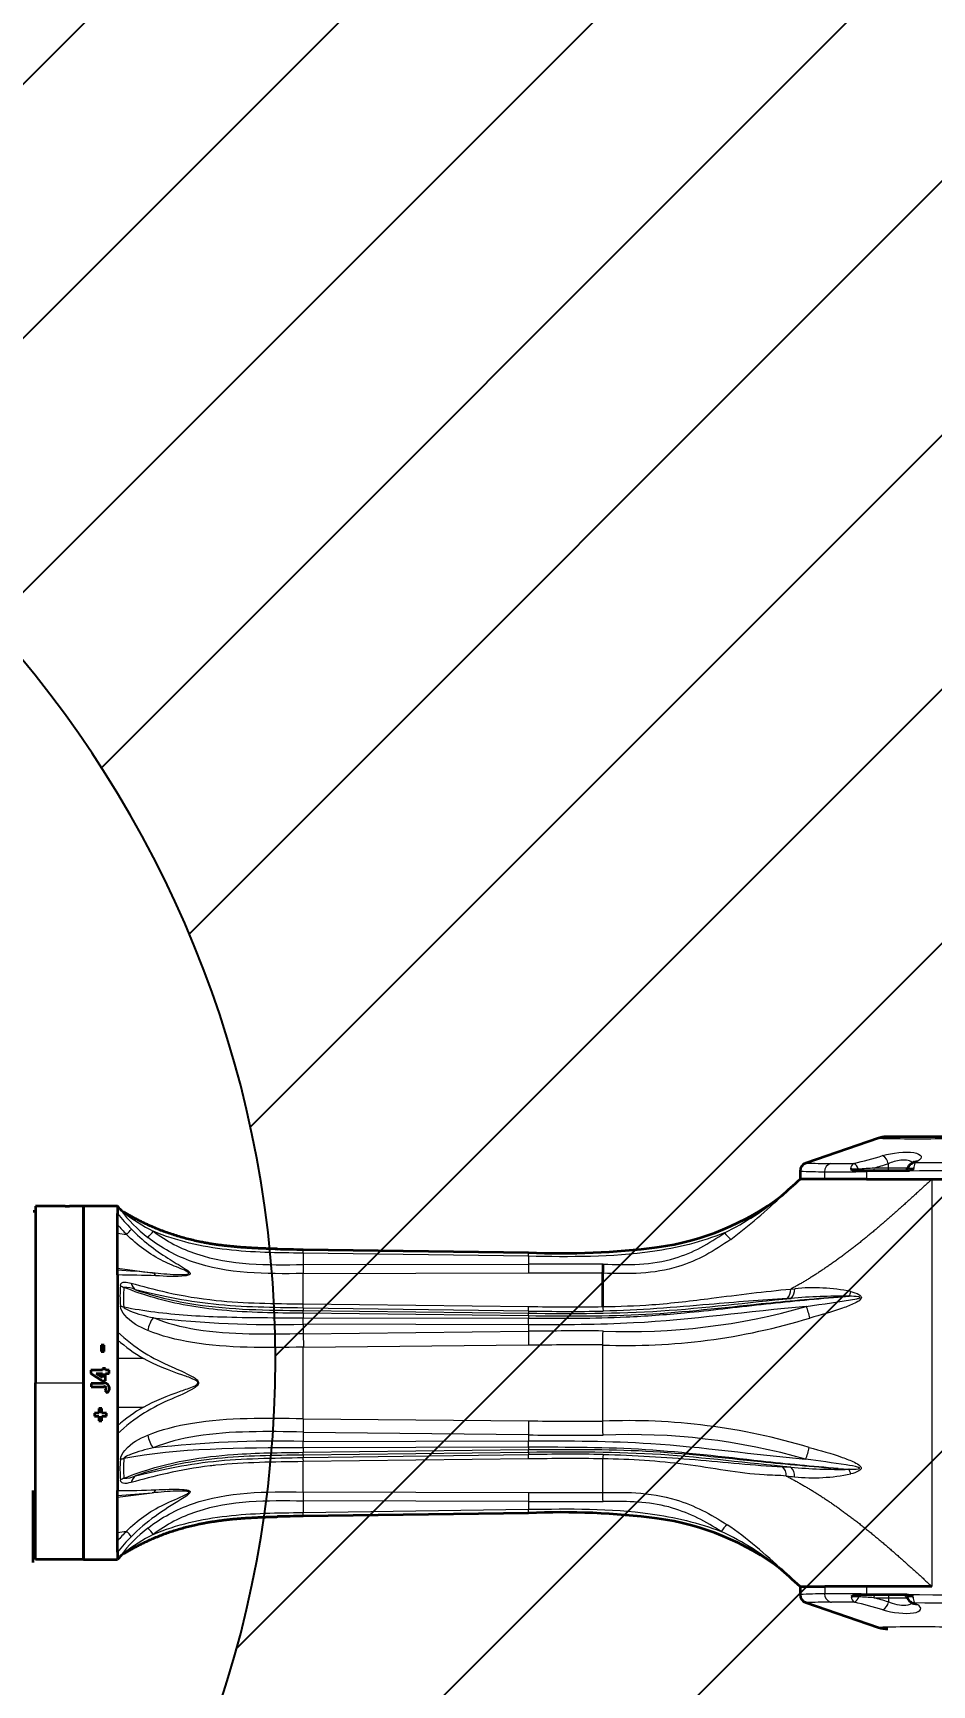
# Model space of a CAD drawing. Header units: millimetres. Extents: x 116 to 5831, y 100 to 4110.
# Drawn here: x 4571 to 4889, y 2655 to 3239 of the extents above; entities that cross this region are included whole.
import ezdxf

# ---------------------------------------------------------------- set-up
doc = ezdxf.new("R2010")
doc.units = ezdxf.units.MM
doc.header["$MEASUREMENT"] = 0
doc.layers.get('0').update_dxf_attribs({"lineweight": 18})
doc.layers.add('图层0000', color=7, linetype='Continuous', lineweight=25)
doc.layers.add('图层1', color=7, linetype='Continuous', lineweight=35)
doc.dimstyles.new('线性样式 (GB)', dxfattribs={"dimtxt": 2, "dimasz": 2, "dimexe": 1, "dimexo": 0.5, "dimgap": 0.5, "dimtad": 1, "dimdsep": 46, "dimcen": -2.127267, "dimclrd": 7, "dimclre": 7, "dimclrt": 7, "dimadec": 0, "dimazin": 0, "dimtfac": 0.7, "dimtmove": 0, "dimatfit": 1, "dimfxl": 1, "dimfrac": 2, "dimtolj": 1, "dimtzin": 0, "dimlwd": 18, "dimlwe": 18, "dimarcsym": 0})

# ---------------------------------------------------------------- blocks, each defined once
blk = doc.blocks.new('DimBlk384')
at = {"layer": '图层0000', "color": 7, "linetype": 'Continuous', "lineweight": 18}
blk.add_line((5632, 3205.78), (5262.48, 3087.46), dxfattribs=at)
at = {"layer": '图层0000', "color": 7, "linetype": 'Continuous', "lineweight": -3}
blk.add_solid([(5635.27, 3195.57), (5670.09, 3217.98), (5628.73, 3215.99)], dxfattribs=at)
at = {"layer": '图层0000', "color": 7, "linetype": 'Continuous', "lineweight": 18, "char_height": 40, "attachment_point": 8, "line_spacing_factor": 1.2}
for s, insert in [('\\T1.375000;\\W1;\\FSimSun|b0|i0;R', (5060.25, 3029.73)), ('\\T1.500000;\\W1;\\FSimSun|b0|i0;1470', (5168.06, 3029.43))]:
    blk.add_mtext(s, dxfattribs=dict(at, insert=insert))
blk = doc.blocks.new('ViewBlk17')
at = {"layer": '图层0000', "linetype": 'Continuous', "lineweight": -3}
h = blk.add_hatch(dxfattribs=at)
h.set_pattern_fill('ANSI31', color=256, scale=63.5, style=0, pattern_type=2)
h.set_pattern_definition([(45, (0, 0), (-44.9013, 44.9013), [])])
edge = h.paths.add_edge_path(flags=16)
edge.add_arc((4270.11, 2769.69), 1470, 331.9791, 388.0209)
edge.add_spline(control_points=[(5567.8, 3460.29), (4860.44, 3434.66), (4133.05, 3900.34), (3795.88, 2896.76)], knot_values=[0, 0, 0, 0, 1, 1, 1, 1], degree=3, periodic=0)
edge.add_line((3795.88, 2896.76), (3896.59, 2869.78))
edge.add_arc((4270.11, 2769.69), 386.7, 195, 525)
edge.add_line((3896.59, 2669.6), (3795.88, 2642.62))
edge.add_spline(control_points=[(3795.88, 2642.62), (4133.05, 1639.04), (4860.44, 2104.72), (5567.8, 2079.09)], knot_values=[0, 0, 0, 0, 1, 1, 1, 1], degree=3, periodic=0)
at = {"layer": '图层0000', "color": 251, "linetype": 'Continuous', "lineweight": 18}
for p, q in [((4853.12, 2838.97), (4853.53, 2838.97)), ((4873.51, 2838.87), (4873.51, 2837.44)), ((4851.07, 2833.44), (4851.07, 2836.04)), ((4860.21, 2837.09), (4862.96, 2837.09)), ((4865.83, 2836.11), (4865.83, 2836.44)), ((4865.83, 2836.11), (4865.83, 2833.44)), ((4868.52, 2837.44), (4873.51, 2837.44)), ((4873.51, 2837.44), (4880.48, 2837.44)), ((4882.57, 2837.16), (4880.38, 2837.16)), ((4889.01, 2833.44), (4889.01, 2689.44)), ((4602, 2822.62), (4601.86, 2822.92)), ((4601.02, 2814.3), (4604.17, 2813.9)), ((4666.67, 2807.27), (4666.69, 2803.23)), ((4746.31, 2806.15), (4666.67, 2807.27)), ((4666.69, 2803.21), (4746.33, 2803.38)), ((4746.32, 2806.15), (4746.33, 2803.38)), ((4601.02, 2801.92), (4613.3, 2800.35)), ((4746.38, 2800.17), (4666.67, 2800.02)), ((4666.67, 2789.34), (4666.67, 2800.05)), ((4839.09, 2794.58), (4839.14, 2794.58)), ((4839.14, 2794.58), (4840.49, 2794.7)), ((4855.9, 2791.74), (4859.7, 2792.03)), ((4666.67, 2789.35), (4746.39, 2788.42)), ((4666.68, 2787.86), (4666.67, 2786.98)), ((4666.67, 2786.98), (4746.31, 2786.05)), ((4666.67, 2786.01), (4666.67, 2784.42)), ((4746.32, 2785.08), (4666.67, 2786.01)), ((4746.33, 2786.82), (4666.68, 2787.86)), ((4746.33, 2786.82), (4746.32, 2786.05)), ((4839.17, 2791.29), (4837.76, 2791.22)), ((4666.67, 2782.14), (4666.69, 2778.82)), ((4746.31, 2781.96), (4666.67, 2782.14)), ((4666.68, 2784.42), (4746.32, 2784.24)), ((4746.32, 2785.08), (4746.32, 2784.24)), ((4746.32, 2781.96), (4746.33, 2779.65)), ((4666.63, 2778.82), (4666.72, 2774.04)), ((4746.38, 2774.71), (4666.67, 2773.94)), ((4666.69, 2778.79), (4746.33, 2779.65)), ((4772.64, 2747.89), (4772.64, 2774.8)), ((4610.17, 2770.05), (4601.01, 2770.05)), ((4666.67, 2748.81), (4666.67, 2774)), ((4572.01, 2761.44), (4589.01, 2761.44)), ((4601.01, 2752.83), (4610.17, 2752.83)), ((4666.67, 2748.74), (4746.38, 2747.97)), ((4666.69, 2743.95), (4666.67, 2740.74)), ((4666.67, 2740.74), (4746.31, 2740.92)), ((4746.33, 2743.02), (4666.69, 2743.89)), ((4746.33, 2743.02), (4746.32, 2740.92)), ((4666.67, 2738.45), (4666.67, 2736.86)), ((4666.67, 2736.86), (4746.32, 2737.8)), ((4746.31, 2736.83), (4666.67, 2735.89)), ((4666.67, 2735.89), (4666.68, 2735.01)), ((4746.39, 2734.52), (4666.67, 2733.59)), ((4666.67, 2722.81), (4666.67, 2733.55)), ((4746.32, 2738.63), (4666.68, 2738.45)), ((4666.68, 2735.01), (4746.33, 2736.05)), ((4746.32, 2738.63), (4746.32, 2737.8)), ((4746.32, 2736.83), (4746.33, 2736.05)), ((4772.64, 2722.67), (4772.64, 2734.57)), ((4836.15, 2731.75), (4839.12, 2731.59)), ((4855.9, 2731.14), (4859.65, 2730.86)), ((4601.02, 2720.96), (4613.3, 2722.53)), ((4666.67, 2722.84), (4746.38, 2722.69)), ((4666.69, 2719.64), (4666.67, 2715.6)), ((4666.67, 2715.6), (4746.31, 2716.72)), ((4746.33, 2719.48), (4666.69, 2719.66)), ((4746.33, 2719.48), (4746.32, 2716.72)), ((4601.02, 2708.57), (4604.17, 2708.97)), ((4601.86, 2699.95), (4602, 2700.24)), ((4851.07, 2689.44), (4851.07, 2686.83)), ((4865.83, 2689.44), (4865.83, 2686.76)), ((4865.83, 2686.44), (4865.83, 2686.76)), ((4853.12, 2683.91), (4853.53, 2683.91)), ((4863.17, 2685.78), (4860.44, 2685.78)), ((4868.45, 2685.46), (4873.61, 2685.45)), ((4873.61, 2685.45), (4873.6, 2683.97)), ((4873.61, 2685.45), (4880.26, 2685.45)), ((4882.35, 2685.72), (4880.16, 2685.72))]:
    blk.add_line(p, q, dxfattribs=at)
at = {"layer": '图层0000', "color": 7}
blk.add_arc((4270.11, 2769.69), 386.7, 195, 165, dxfattribs=at)
at = {"layer": '图层0000', "color": 251, "linetype": 'Continuous', "lineweight": 18}
for centre, radius, start, end in [((4884.05, 3408.38), 560.66, 268.57077, 271.0957), ((4855.59, 3210.76), 371.8, 268.2781, 269.62007), ((4854.02, 2836.15), 2.96, 107.744, 182.08277), ((4856.11, 4411.19), 1572.23, 269.9059, 270.19131), ((4862.72, 2836.86), 2.51, 122.64826, 174.62985), ((4809.17, 3050.83), 218.19, 283.8386, 286.61804), ((4860.26, 2836.42), 2.78, 14.02604, 66.76189), ((4785.2, 3137.26), 311.19, 285.53003, 286.4869), ((4869.78, 2838.45), 3.76, 6.45098, 61.50517), ((4882.78, 2836.99), 2.17, 84.23253, 122.7533), ((4887.23, 2837.19), 4.67, 155.19243, 180.43132), ((4883.85, 2837.68), 2.17, 85.03987, 121.83608), ((4920.97, 2783.29), 67.54, 123.1511, 124.20917), ((4942.36, -7514.8), 10354.12, 90.001639, 90.328503), ((4852.26, 3033.51), 197.47, 267.13229, 269.65294), ((4854.32, 3707.83), 871.79, 269.7865, 270.7568), ((4824.87, 3494.46), 658.47, 273.31651, 273.80109), ((4863.64, 2837.06), 0.68, 177.04168, 245.43063), ((4968.33, -5142.75), 7979.52, 90.197723, 90.735999), ((4869.43, 2837.26), 0.93, 169.03464, 242.18098), ((4874.44, 2837.26), 0.941, 169.39787, 241.2292), ((4770.29, 2906.84), 102.9, 296.1814, 309.73129), ((4706.53, 2961.1), 185.96, 306.77173, 314.2559), ((4845.48, 2816.87), 14.36, 129.70857, 130.60859), ((4656.86, 2865.53), 71.23, 218.37662, 224.30614), ((4643.56, 2854.05), 52.1, 217.09567, 232.33296), ((4605.74, 2825.85), 4.93, 220.80506, 239.4484), ((4598.99, 2819.61), 4.68, 25.17718, 28.95726), ((4643.74, 2874.18), 66.38, 232.39001, 243.043), ((4654.86, 2863.78), 71.12, 220.79014, 224.54203), ((4591.92, 2826.83), 17.81, 313.46367, 321.62671), ((4595.71, 2828.71), 22.56, 315.1966, 322.6455), ((4824.47, 2820.41), 10.59, 213.97015, 231.32063), ((4770.25, 2803.22), 103.6, 180.004, 181.76987), ((4615.83, 2808.24), 50.84, 358.90358, 0.3862), ((4615.64, 2808.24), 51.04, 358.90472, 0.38156), ((4695.28, 2807.13), 51.04, 358.90472, 0.38156), ((4695.46, 2807.12), 50.87, 358.90375, 0.38548), ((4764.09, -3892.53), 6695.94, 89.925737, 90.151994), ((4844.99, 2803.3), 98.66, 179.95634, 181.82322), ((4570.3, 2303.44), 498.77, 85.05363, 86.46895), ((4598.76, 2389.35), 410.21, 87.79024, 89.68469), ((4612.84, 2798.51), 1.89, 23.38511, 75.76037), ((4764.19, -4754.52), 7554.71, 89.935953, 90.135074), ((4644.87, 2792.05), 43, 174.95611, 184.60014), ((4605.3, 2800.18), 5.44, 233.1537, 248.01439), ((4642.52, 2791.54), 39.43, 174.76674, 184.77585), ((4603.84, 2787.2), 7.96, 63.45931, 94.19879), ((4609.59, 2797.54), 3.89, 192.86982, 235.68008), ((4834.73, 2794.37), 4.37, 313.86719, 2.76894), ((4836.03, 2794.48), 4.47, 314.64818, 2.91144), ((4856.86, 2583.47), 208.57, 89.21856, 94.86428), ((4847.07, 2729.4), 65.63, 78.32909, 95.74982), ((4859.7, 2792.2), 0.176, 268.98929, 289.55968), ((4845.85, 2797.9), 15.1, 337.14994, 343.75735), ((4604.31, 2794.53), 6.37, 248.73492, 260.21343), ((4644.86, 2789.5), 21.84, 355.69397, 359.54851), ((4632.18, 2786.44), 34.49, 359.2925, 0.90411), ((4711.86, 2785.5), 34.47, 359.293, 0.90553), ((4718.21, 2788.71), 28.18, 356.1459, 359.39955), ((4761.07, 3557.66), 770.98, 268.90446, 270.86802), ((4761.03, 3641.95), 853.66, 269.01733, 270.77915), ((4788.18, 2788.61), 15.54, 180.86942, 186.80336), ((4782, 3003.34), 223.79, 267.61355, 286.22705), ((4829.07, 2781.58), 16.93, 9.39251, 24.02344), ((4620.84, 2778.73), 9.2, 141.42163, 172.33498), ((4657.15, 3170.62), 388.6, 263.57217, 271.40138), ((4547.71, 2783.71), 118.96, 359.24521, 0.34597), ((4547.64, 2783.71), 119.05, 359.2446, 0.34457), ((4627.27, 2783.53), 119.05, 359.2446, 0.34457), ((4627.36, 2783.52), 118.97, 359.24511, 0.34576), ((4781.22, 2994.1), 219.47, 267.75843, 287.10606), ((4639.21, 2820.2), 57.95, 228.7644, 239.92024), ((4764.3, 1521.55), 1258.22, 89.61823, 90.81816), ((5871.55, 2788.55), 1125.25, 180.45325, 180.70479), ((4764.31, 1369.07), 1405.76, 89.66058, 90.73069), ((3561.53, 2788.38), 1211.18, 359.35772, 359.59191), ((4639.23, 2702.65), 57.99, 120.07644, 131.22339), ((5836.76, 2734.32), 1170.15, 179.29435, 179.52861), ((5849.62, 2734.38), 1103.33, 179.29397, 179.55111), ((4764.31, 4174.87), 1427.01, 269.2801, 270.33431), ((4781.47, 2527.08), 220.98, 73.14022, 92.29075), ((3566.28, 2734.37), 1206.43, 0.40644, 0.64217), ((4620.84, 2744.15), 9.2, 187.66225, 218.58101), ((4657.15, 2351.96), 388.89, 88.59933, 96.42258), ((4547.72, 2739.17), 118.95, 359.65398, 0.75485), ((4547.85, 2739.17), 118.84, 359.65447, 0.75637), ((4627.29, 2739.35), 119.03, 359.65538, 0.75546), ((4627.21, 2739.35), 119.12, 359.65496, 0.75418), ((4764.3, 4004.46), 1261.57, 269.18391, 270.38071), ((4782.29, 2517.65), 225.48, 74.03123, 92.44316), ((4644.88, 2730.83), 43.02, 175.40063, 185.04305), ((4604.31, 2728.34), 6.37, 99.77787, 111.25014), ((4642.54, 2731.34), 39.44, 175.22494, 185.23239), ((4655.28, 2733.49), 11.44, 0.35344, 7.64127), ((4632.15, 2736.44), 34.52, 359.09639, 0.7071), ((4711.82, 2737.37), 34.5, 359.09497, 0.70659), ((4761.08, 1965.89), 770.3, 89.13317, 91.09717), ((4721.04, 2734.25), 25.35, 0.60949, 4.05907), ((4761.04, 1886), 848.65, 89.21684, 90.98891), ((4789.34, 2734.3), 16.71, 173.82397, 179.08422), ((4828.79, 2741.31), 16.99, 336.10618, 350.70148), ((4605.3, 2722.69), 5.44, 111.97948, 126.83714), ((4603.84, 2735.68), 7.96, 265.79459, 296.52574), ((4609.6, 2725.34), 3.9, 124.33125, 167.13093), ((4833.27, 2728.65), 4.24, 357.58477, 47.07423), ((4876.4, 3139.34), 412.71, 264.59138, 265.00185), ((4856.81, 2939.62), 208.79, 265.1401, 270.77893), ((4836, 2728.42), 4.45, 357.22699, 45.4488), ((4847.08, 2793.32), 65.46, 264.18307, 281.64321), ((4859.65, 2730.68), 0.175, 70.53848, 90.9143), ((4845.79, 2724.99), 15.1, 16.23854, 22.83108), ((4598.95, 3131.16), 407.85, 270.29017, 272.19559), ((4570.65, 3216.8), 496.11, 273.50911, 274.93197), ((4612.83, 2724.36), 1.9, 284.25742, 336.61833), ((4771.52, 2719.62), 104.87, 178.23666, 179.97792), ((4846.51, 2719.52), 100.18, 178.19102, 180.02551), ((4764.19, 9933.81), 7211.15, 269.85849, 270.067098), ((4666.02, 2719.51), 106.66, 359.97191, 1.69608), ((4695.24, 2715.74), 51.08, 359.61855, 1.0949), ((4695.31, 2715.74), 51.02, 359.61623, 1.09426), ((4764.13, 9067.04), 6347.59, 269.839372, 270.077232), ((4643.54, 2668.85), 52.07, 127.6651, 142.91323), ((4595.62, 2694.09), 22.68, 37.35913, 44.77086), ((4615.79, 2714.62), 50.88, 359.61391, 1.09604), ((4615.74, 2714.62), 50.94, 359.61664, 1.09681), ((4824.9, 2702.25), 12.3, 132.79793, 147.62069), ((4732.55, 2589.51), 147.92, 45.46642, 55.4022), ((4654.85, 2659.09), 71.11, 135.45733, 139.20936), ((4656.86, 2657.34), 71.24, 135.6937, 141.62277), ((4643.73, 2648.71), 66.35, 116.95536, 127.61288), ((4591.95, 2696.08), 17.76, 38.35125, 46.53891), ((4772.76, 2619.25), 98.84, 50.16237, 65.01182), ((4605.74, 2697.02), 4.93, 120.55002, 139.19351), ((4598.78, 2703.36), 4.92, 331.21662, 334.82421), ((4351.65, 2149.53), 729.6, 47.73157, 48.4466), ((4847.94, 2709.14), 18.35, 229.81338, 230.58975), ((4852.16, 2499.76), 187.07, 90.33598, 92.99684), ((4854.02, 2686.72), 2.96, 177.91921, 252.24847), ((4854.58, 1828.89), 857.95, 89.24859, 90.23454), ((4863.84, 2685.82), 0.667, 112.86077, 183.39349), ((4968.73, 10757.15), 8071.04, 269.26949, 269.803163), ((4869.32, 2685.63), 0.884, 114.47535, 191.59597), ((4874.48, 2685.63), 0.884, 114.47535, 191.59597), ((4855.32, 2345.13), 338.78, 90.37141, 91.84423), ((4856.54, 1248.95), 1434.96, 89.79944, 90.12041), ((4862.94, 2686.01), 2.52, 185.16598, 236.90969), ((4860.48, 2686.46), 2.78, 293.10862, 345.89752), ((4810.82, 2478.32), 211.75, 73.30355, 76.13432), ((4825.97, 2046.01), 640.85, 86.19908, 86.67178), ((4788.83, 2399.12), 297.2, 73.42869, 74.46105), ((4869.91, 2684.43), 3.72, 298.11931, 353.02816), ((4882.56, 2685.87), 2.16, 237.59282, 275.84858), ((4886.98, 2685.69), 4.63, 179.57675, 205.00873), ((4883.67, 2685.17), 2.16, 238.51096, 275.0136), ((4921.64, 2741.68), 69.77, 236.15766, 237.2179), ((4942.36, 13136.08), 10452.52, 269.673456, 269.999565), ((4884.18, 2123.34), 551.81, 88.90034, 91.46576)]:
    blk.add_arc(centre, radius, start, end, dxfattribs=at)
for points, knots in [([(4871.57, 2841.75), (4874.99, 2842.76), (4882.14, 2843.6), (4885.81, 2841.62), (4884.98, 2840.46), (4884.04, 2839.84)], [0, 0, 0, 0, 0.01203936, 0.01805905, 0.02407873, 0.02407873, 0.02407873, 0.02407873]), ([(4882.21, 2839.21), (4881.61, 2839.94), (4878.62, 2840.62), (4874.83, 2839.45), (4873.51, 2838.87)], [0.00446074, 0.00446074, 0.00446074, 0.00446074, 0.01059787, 0.01541508, 0.01541508, 0.01541508, 0.01541508]), ([(4603.23, 2821.6), (4610.29, 2817.42), (4627.24, 2810.32), (4646.28, 2809.03), (4656.7, 2808.76)], [0, 0, 0, 0, 0.02443113, 0.05531023, 0.05531023, 0.05531023, 0.05531023]), ([(4605.88, 2815.77), (4609.77, 2811.8), (4615.95, 2807.02), (4623.39, 2802.74), (4626.13, 2800.95), (4626.91, 2799.99), (4626.25, 2799.43), (4622.22, 2798.72), (4617.87, 2799.13), (4614.57, 2799.26)], [0, 0, 0, 0, 0.01653779, 0.02342853, 0.02549576, 0.02687391, 0.02825206, 0.03031928, 0.04410077, 0.04410077, 0.04410077, 0.04410077]), ([(4613.65, 2815.02), (4618.3, 2811.5), (4623.41, 2808.84), (4641.1, 2802.94), (4653.95, 2803.1), (4666.69, 2803.24)], [0, 0, 0, 0, 0.01726207, 0.01726207, 0.05523841, 0.05523841, 0.05523841, 0.05523841]), ([(4613.3, 2800.35), (4615.94, 2800.12), (4619.89, 2799.74), (4624.4, 2799.67), (4625.93, 2799.85), (4626.31, 2800.17), (4625.41, 2800.98), (4622.16, 2802.24), (4614.17, 2805.56), (4607.95, 2810.07), (4604.17, 2813.9)], [0, 0, 0, 0, 0.0107792, 0.01482139, 0.01616879, 0.01667407, 0.01751619, 0.02021099, 0.02694799, 0.04311678, 0.04311678, 0.04311678, 0.04311678]), ([(4666.67, 2800.05), (4653.43, 2799.91), (4640.04, 2799.81), (4621.76, 2806.23), (4616.51, 2809.08), (4611.72, 2812.81)], [0, 0, 0, 0, 0.03971936, 0.03971936, 0.0577738, 0.0577738, 0.0577738, 0.0577738]), ([(4815.69, 2814.5), (4807.54, 2811.17), (4784.5, 2805.61), (4760.98, 2805.94), (4746.32, 2806.15)], [0, 0, 0, 0, 0.02644088, 0.07050901, 0.07050901, 0.07050901, 0.07050901]), ([(4817.85, 2812.15), (4812.15, 2808.07), (4806.09, 2804.65), (4790.68, 2799.83), (4781.58, 2799.84), (4772.64, 2800.18)], [0, 0, 0, 0, 0.02088095, 0.02088095, 0.04772781, 0.04772781, 0.04772781, 0.04772781]), ([(4772.77, 2803.4), (4781.32, 2803.05), (4789.88, 2802.96), (4804.51, 2807.45), (4810.25, 2810.68), (4815.69, 2814.5)], [0, 0, 0, 0, 0.02566404, 0.02566404, 0.04562497, 0.04562497, 0.04562497, 0.04562497]), ([(4666.67, 2786.01), (4657.05, 2786.13), (4643.3, 2786.26), (4621.53, 2789.09), (4610.31, 2792.37), (4603.26, 2795.14)], [0, 0, 0, 0, 0.02884396, 0.04120566, 0.06592905, 0.06592905, 0.06592905, 0.06592905]), ([(4605.8, 2796.67), (4609.55, 2795.67), (4618.77, 2793.04), (4639.68, 2789.6), (4656.38, 2789.43), (4666.66, 2789.32)], [0, 0, 0, 0, 0.01646299, 0.03498386, 0.06585125, 0.06585125, 0.06585125, 0.06585125]), ([(4666.68, 2787.86), (4656.03, 2788), (4645.32, 2788.14), (4624.49, 2790.27), (4614.93, 2792.54), (4607.4, 2794.32)], [0, 0, 0, 0, 0.03195537, 0.03195537, 0.06391086, 0.06391086, 0.06391086, 0.06391086]), ([(4607.4, 2794.32), (4614.1, 2792), (4621.19, 2790.26), (4641.1, 2787.26), (4653.93, 2787.13), (4666.66, 2786.98)], [0, 0, 0, 0, 0.02266492, 0.02266492, 0.06043978, 0.06043978, 0.06043978, 0.06043978]), ([(4855.9, 2791.74), (4846.76, 2791.06), (4824.06, 2788.98), (4787.94, 2784.69), (4760.18, 2784.91), (4746.32, 2785.08)], [0, 0, 0, 0, 0.0277214, 0.0693035, 0.1108855, 0.1108855, 0.1108855, 0.1108855]), ([(4746.33, 2784.24), (4757.87, 2784.22), (4776.35, 2784.2), (4803.87, 2786.22), (4828.6, 2789.26), (4846.76, 2791.02), (4855.9, 2791.74)], [0, 0, 0, 0, 0.0346313, 0.0554101, 0.0831152, 0.1108202, 0.1108202, 0.1108202, 0.1108202]), ([(4772.64, 2788.37), (4778.43, 2788.47), (4791.51, 2788.9), (4814.09, 2791.68), (4829.77, 2793.75), (4839.09, 2794.58)], [0, 0, 0, 0, 0.01737947, 0.03910653, 0.06952441, 0.06952441, 0.06952441, 0.06952441]), ([(4844.54, 2788.47), (4850.5, 2789.27), (4856.82, 2790.16), (4863.21, 2791.27), (4863.59, 2791.62), (4863.35, 2791.77), (4862.07, 2792), (4860.84, 2792.01), (4859.76, 2792.04)], [0, 0, 0, 0, 0.01835893, 0.01946047, 0.01955226, 0.01973585, 0.02019482, 0.02349943, 0.02349943, 0.02349943, 0.02349943]), ([(4860.34, 2793.68), (4861.31, 2793.44), (4862.77, 2793.06), (4864.33, 2791.77), (4863.35, 2790.4), (4861.04, 2789.17), (4855.03, 2786.87), (4849.68, 2785.36), (4845.78, 2784.34)], [0, 0, 0, 0, 0.0031022, 0.0046533, 0.00542885, 0.0077555, 0.0124088, 0.02481759, 0.02481759, 0.02481759, 0.02481759]), ([(4611.72, 2779.95), (4608.71, 2781.19), (4604.93, 2783.09), (4602.08, 2787.39), (4602, 2788.6)], [0, 0, 0, 0, 0.01142678, 0.0152357, 0.0152357, 0.0152357, 0.0152357]), ([(4603.23, 2788.26), (4610.29, 2786.86), (4621.5, 2785.45), (4643.28, 2784.45), (4657.04, 2784.45), (4666.67, 2784.42)], [0, 0, 0, 0, 0.02443113, 0.03664669, 0.06514968, 0.06514968, 0.06514968, 0.06514968]), ([(4603.23, 2788.26), (4603.26, 2788.01), (4604.13, 2787.39), (4607.5, 2785.9), (4610.87, 2785.05), (4613.65, 2784.47)], [0, 0, 0, 0, 0.00079103, 0.00316411, 0.01265643, 0.01265643, 0.01265643, 0.01265643]), ([(4844.54, 2788.47), (4824.16, 2786.59), (4791.89, 2781.93), (4758.73, 2781.93), (4746.32, 2781.96)], [0, 0, 0, 0, 0.06210862, 0.09937379, 0.09937379, 0.09937379, 0.09937379]), ([(4837.76, 2791.22), (4828.61, 2790.73), (4808.11, 2788.94), (4785.49, 2787.03), (4772.75, 2786.77)], [0, 0, 0, 0, 0.02972042, 0.06793238, 0.06793238, 0.06793238, 0.06793238]), ([(4666.66, 2774.04), (4653.43, 2773.82), (4640.04, 2773.61), (4621.76, 2776.61), (4616.51, 2777.99), (4611.72, 2779.95)], [0, 0, 0, 0, 0.03971881, 0.03971881, 0.05777325, 0.05777325, 0.05777325, 0.05777325]), ([(4613.65, 2784.47), (4618.3, 2782.55), (4623.41, 2781.21), (4641.1, 2778.36), (4653.95, 2778.62), (4666.69, 2778.86)], [0, 0, 0, 0, 0.01726207, 0.01726207, 0.05523803, 0.05523803, 0.05523803, 0.05523803]), ([(4601.01, 2779.48), (4603.87, 2776.79), (4609.67, 2772.12), (4619, 2767.51), (4625.5, 2764.81), (4628.83, 2762.84), (4629.91, 2761.7), (4629.28, 2760.35), (4626, 2758.18), (4619.16, 2755.45), (4609.62, 2750.72), (4603.86, 2746.08), (4601.01, 2743.4)], [0, 0, 0, 0, 0.1880001, 0.346389, 0.4550882, 0.4779448, 0.5017532, 0.5088214, 0.5339997, 0.6559598, 0.8127916, 0.9999993, 0.9999993, 0.9999993, 0.9999993]), ([(4610.17, 2752.83), (4614.16, 2755.1), (4620.1, 2757.47), (4626.99, 2759.73), (4629.16, 2760.69), (4629.51, 2761.64), (4628.93, 2762.15), (4627.15, 2763.07), (4620.38, 2765.33), (4614.36, 2767.68), (4610.17, 2770.05)], [0, 0, 0, 0, 0.347698, 0.457818, 0.490776, 0.50219, 0.517344, 0.538438, 0.636036, 1, 1, 1, 1]), ([(4611.72, 2742.92), (4616.51, 2744.88), (4621.76, 2746.27), (4640.04, 2749.27), (4653.51, 2749.05), (4666.67, 2748.83)], [0, 0, 0, 0, 0.01793621, 0.01793621, 0.05739588, 0.05739588, 0.05739588, 0.05739588]), ([(4602, 2734.28), (4602.08, 2735.48), (4604.97, 2739.93), (4608.71, 2741.69), (4611.72, 2742.92)], [0, 0, 0, 0, 0.00386806, 0.01547225, 0.01547225, 0.01547225, 0.01547225]), ([(4666.69, 2744.02), (4653.95, 2744.25), (4641.1, 2744.52), (4623.41, 2741.67), (4618.3, 2740.33), (4613.65, 2738.41)], [0, 0, 0, 0, 0.03820688, 0.03820688, 0.05557364, 0.05557364, 0.05557364, 0.05557364]), ([(4746.32, 2740.92), (4760.77, 2740.95), (4793.87, 2740.87), (4826.03, 2736.12), (4844.33, 2734.43)], [0, 0, 0, 0, 0.04336123, 0.09911138, 0.09911138, 0.09911138, 0.09911138]), ([(4613.65, 2738.41), (4610.87, 2737.82), (4607.5, 2736.98), (4604.13, 2735.48), (4603.26, 2734.87), (4603.23, 2734.62)], [0, 0, 0, 0, 0.0093742, 0.01171775, 0.01249894, 0.01249894, 0.01249894, 0.01249894]), ([(4603.26, 2727.74), (4610.33, 2730.52), (4622.9, 2734.16), (4644.7, 2736.63), (4658.43, 2736.77), (4666.67, 2736.86)], [0, 0, 0, 0, 0.02476348, 0.04127247, 0.06603595, 0.06603595, 0.06603595, 0.06603595]), ([(4666.66, 2733.56), (4656.33, 2733.44), (4645.25, 2733.32), (4623.66, 2730.98), (4613.31, 2728.21), (4605.8, 2726.21)], [0, 0, 0, 0, 0.0310282, 0.03309679, 0.06619421, 0.06619421, 0.06619421, 0.06619421]), ([(4607.4, 2728.56), (4614.93, 2730.33), (4624.49, 2732.6), (4645.32, 2734.74), (4656.08, 2734.87), (4666.68, 2735.01)], [0, 0, 0, 0, 0.03181304, 0.03181304, 0.06362491, 0.06362491, 0.06362491, 0.06362491]), ([(4746.32, 2737.8), (4760.18, 2737.96), (4788, 2738.17), (4824.05, 2733.9), (4846.76, 2731.82), (4855.9, 2731.14)], [0, 0, 0, 0, 0.0415731, 0.0831463, 0.1108617, 0.1108617, 0.1108617, 0.1108617]), ([(4855.9, 2731.14), (4846.76, 2731.86), (4824.05, 2734.06), (4787.93, 2738.62), (4760.18, 2738.66), (4746.33, 2738.63)], [0, 0, 0, 0, 0.0277246, 0.0693114, 0.1108982, 0.1108982, 0.1108982, 0.1108982]), ([(4837.5, 2728.47), (4834.91, 2728.71), (4823.25, 2728.79), (4811.44, 2731.35), (4792.26, 2733.78), (4782.47, 2734.39), (4772.64, 2734.57)], [0, 0, 0, 0, 0.00843495, 0.03795727, 0.03795727, 0.06747959, 0.06747959, 0.06747959, 0.06747959]), ([(4859.71, 2730.85), (4860.81, 2730.87), (4862.04, 2730.87), (4863.33, 2731.13), (4863.41, 2731.44), (4861.76, 2731.92), (4855.36, 2732.96), (4849.12, 2733.78), (4844.33, 2734.43)], [0, 0, 0, 0, 0.00335749, 0.00373054, 0.00401033, 0.00447665, 0.00895329, 0.02387545, 0.02387545, 0.02387545, 0.02387545]), ([(4845.56, 2738.56), (4849.49, 2737.55), (4854.88, 2736.03), (4860.93, 2733.73), (4863.26, 2732.5), (4864.27, 2731.15), (4862.73, 2729.83), (4861.25, 2729.45), (4860.29, 2729.21)], [0, 0, 0, 0, 0.01258619, 0.01730601, 0.01966592, 0.02045256, 0.02202583, 0.02517238, 0.02517238, 0.02517238, 0.02517238]), ([(4605.8, 2726.21), (4604.78, 2725.94), (4603.22, 2725.56), (4602.09, 2726.33), (4602.03, 2727.05)], [0, 0, 0, 0, 0.004482039, 0.007171263, 0.007171263, 0.007171263, 0.007171263]), ([(4604.17, 2708.97), (4607.94, 2712.8), (4614.78, 2717.72), (4622.98, 2720.77), (4626, 2722.35), (4626.39, 2722.96), (4624.66, 2723.22), (4619.92, 2723.14), (4615.95, 2722.75), (4613.3, 2722.53)], [0, 0, 0, 0, 0.01614719, 0.02489359, 0.02623919, 0.02623919, 0.02825759, 0.03229438, 0.04305918, 0.04305918, 0.04305918, 0.04305918]), ([(4614.57, 2723.61), (4617.56, 2723.73), (4621.62, 2724.03), (4625.9, 2723.56), (4627.14, 2722.89), (4625.52, 2721.48), (4618.09, 2716.99), (4611.04, 2712.36), (4605.88, 2707.1)], [0, 0, 0, 0, 0.01255007, 0.01533897, 0.01743065, 0.01952233, 0.02231123, 0.04462247, 0.04462247, 0.04462247, 0.04462247]), ([(4611.72, 2710.06), (4616.51, 2713.79), (4621.76, 2716.64), (4640.04, 2723.06), (4653.51, 2722.96), (4666.67, 2722.82)], [0, 0, 0, 0, 0.01793621, 0.01793621, 0.05739585, 0.05739585, 0.05739585, 0.05739585]), ([(4772.64, 2722.67), (4776.5, 2722.68), (4785.21, 2722.91), (4800.68, 2720.32), (4810.89, 2715.02), (4816.54, 2711.28)], [0, 0, 0, 0, 0.01159432, 0.02608722, 0.04637729, 0.04637729, 0.04637729, 0.04637729]), ([(4666.69, 2719.62), (4653.95, 2719.77), (4641.1, 2719.92), (4623.41, 2714.02), (4618.3, 2711.36), (4613.65, 2707.85)], [0, 0, 0, 0, 0.03820665, 0.03820665, 0.05557341, 0.05557341, 0.05557341, 0.05557341]), ([(4746.32, 2716.72), (4760.72, 2716.92), (4783.82, 2717.27), (4806.46, 2711.99), (4814.51, 2708.84)], [0, 0, 0, 0, 0.0431932, 0.06910911, 0.06910911, 0.06910911, 0.06910911]), ([(4814.51, 2708.84), (4809.11, 2712.35), (4802.63, 2715.7), (4788.3, 2719.63), (4780.04, 2719.47), (4772.68, 2719.46)], [0, 0, 0, 0, 0.01920204, 0.02194519, 0.04389037, 0.04389037, 0.04389037, 0.04389037]), ([(4666.67, 2714.28), (4657.04, 2714.15), (4647.41, 2714.05), (4625.58, 2711.31), (4613.87, 2707.57), (4603.23, 2701.27)], [0, 0, 0, 0, 0.02886841, 0.02886841, 0.06598494, 0.06598494, 0.06598494, 0.06598494]), ([(4871.66, 2681.15), (4875.01, 2680.15), (4882.04, 2679.33), (4885.63, 2681.27), (4884.8, 2682.42), (4883.86, 2683.02)], [0, 0, 0, 0, 0.01182267, 0.01773401, 0.02364535, 0.02364535, 0.02364535, 0.02364535]), ([(4882.05, 2683.64), (4881.67, 2683.16), (4879.5, 2682.17), (4875.4, 2683.16), (4873.6, 2683.97)], [0.00452246, 0.00452246, 0.00452246, 0.00452246, 0.0085401, 0.01518241, 0.01518241, 0.01518241, 0.01518241])]:
    blk.add_open_spline(points, degree=3, knots=knots, dxfattribs=at)
for points, degree in [([(4889.01, 2833.44), (4878.91, 2824.13), (4869.31, 2815.31), (4859.54, 2807.18), (4849.46, 2800.2), (4839.14, 2794.58)], 5), ([(4666.66, 2807.27), (4657.64, 2807.39), (4639.59, 2807.57), (4621.84, 2811.53), (4613.65, 2815.02)], 3), ([(4602.03, 2795.83), (4602.11, 2796.78), (4603.43, 2797.22), (4604.98, 2796.88), (4605.8, 2796.67)], 3), ([(4746.32, 2786.05), (4761.96, 2785.86), (4793.43, 2785.87), (4823.8, 2789.86), (4839.17, 2791.29)], 3), ([(4666.67, 2738.45), (4644.73, 2738.4), (4622.06, 2738.35), (4603.23, 2734.62)], 3), ([(4666.66, 2735.89), (4656.47, 2735.77), (4636.05, 2735.57), (4616.39, 2731.67), (4607.4, 2728.56)], 3), ([(4839.12, 2731.59), (4823.75, 2733.03), (4793.39, 2737.05), (4761.96, 2737.01), (4746.32, 2736.83)], 3), ([(4772.73, 2736.1), (4783.71, 2735.88), (4805.67, 2734.43), (4825.99, 2732.32), (4836.15, 2731.75)], 3), ([(4837.5, 2728.47), (4848.18, 2723.01), (4858.6, 2716.09), (4868.7, 2707.91), (4878.58, 2698.93), (4889.01, 2689.44)], 5), ([(4613.65, 2707.85), (4621.87, 2711.35), (4639.54, 2715.28), (4657.62, 2715.47), (4666.66, 2715.6)], 3)]:
    blk.add_open_spline(points, degree=degree, dxfattribs=at)
at = {"layer": '图层1', "color": 7, "linetype": 'Continuous', "lineweight": 35}
for p, q in [((4870.06, 2847.89), (4844.41, 2839.13)), ((4842.38, 2836.29), (4842.38, 2833.43)), ((4851.07, 2833.44), (4842.38, 2833.43)), ((4865.83, 2833.44), (4851.07, 2833.44)), ((4862.17, 2836.44), (4865.83, 2836.44)), ((4865.83, 2836.44), (4880.2, 2836.44)), ((4865.83, 2833.44), (4889.01, 2833.44)), ((4889.01, 2833.44), (5085.85, 2833.44)), ((4836.06, 2827.7), (4835.83, 2827.52)), ((4572.01, 2821.94), (4571.11, 2821.94)), ((4582.51, 2823.92), (4572.01, 2823.92)), ((4572.01, 2823.92), (4572.01, 2761.44)), ((4589.01, 2823.94), (4584.01, 2823.94)), ((4589.01, 2761.44), (4589.01, 2823.94)), ((4601.01, 2823.93), (4589.01, 2823.93)), ((4589.01, 2823.92), (4589.01, 2698.93)), ((4601.32, 2823.56), (4601.01, 2823.93)), ((4601.01, 2823.93), (4601.01, 2821.3)), ((4601.01, 2799.57), (4601.01, 2821.3)), ((4601.86, 2822.92), (4601.32, 2823.56)), ((4656.7, 2808.76), (4657.53, 2808.74)), ((4666.68, 2808.58), (4746.32, 2807.47)), ((4601.01, 2799.56), (4601.01, 2779.48)), ((4772.64, 2788.37), (4772.64, 2800.18)), ((4596.22, 2774.71), (4595.17, 2774.71)), ((4595.17, 2774.71), (4595.17, 2772.51)), ((4596.22, 2772.51), (4596.22, 2774.71)), ((4601.01, 2779.48), (4601.01, 2743.4)), ((4595.17, 2772.51), (4596.22, 2772.51)), ((4595.65, 2765.92), (4591.5, 2765.92)), ((4591.5, 2765.92), (4591.5, 2764.73)), ((4591.5, 2764.73), (4595.56, 2762.09)), ((4595.65, 2763.37), (4593.49, 2764.78)), ((4593.49, 2764.78), (4595.65, 2764.78)), ((4596.71, 2766.49), (4595.65, 2766.49)), ((4595.65, 2766.49), (4595.65, 2765.92)), ((4595.65, 2764.78), (4595.65, 2763.37)), ((4596.71, 2765.92), (4596.71, 2766.49)), ((4598.01, 2765.92), (4596.71, 2765.92)), ((4596.71, 2762.09), (4596.71, 2764.78)), ((4596.71, 2764.78), (4598.01, 2764.78)), ((4598.01, 2764.78), (4598.01, 2765.92)), ((4572.01, 2698.94), (4572.01, 2761.44)), ((4589.01, 2698.94), (4589.01, 2761.44)), ((4595.88, 2761.2), (4591.66, 2761.2)), ((4591.66, 2761.2), (4591.66, 2760.06)), ((4591.66, 2760.06), (4596.14, 2760.06)), ((4595.56, 2762.09), (4596.71, 2762.09)), ((4596.48, 2758.8), (4597.28, 2757.94)), ((4594.43, 2750.69), (4592.89, 2750.69)), ((4592.89, 2750.69), (4592.89, 2749.64)), ((4595.49, 2752.32), (4594.43, 2752.32)), ((4594.43, 2752.32), (4594.43, 2750.69)), ((4595.49, 2750.69), (4595.49, 2752.32)), ((4597.04, 2750.69), (4595.49, 2750.69)), ((4597.04, 2749.64), (4597.04, 2750.69)), ((4592.89, 2749.64), (4594.43, 2749.64)), ((4594.43, 2749.64), (4594.43, 2748.01)), ((4594.43, 2748.01), (4595.49, 2748.01)), ((4595.49, 2748.01), (4595.49, 2749.64)), ((4595.49, 2749.64), (4597.04, 2749.64)), ((4601.01, 2743.4), (4601.01, 2723.32)), ((4571.11, 2697.94), (4571.11, 2723.33)), ((4601.01, 2702.24), (4601.01, 2723.31)), ((4746.32, 2715.4), (4666.68, 2714.28)), ((4572.01, 2700.94), (4571.11, 2700.94)), ((4589.01, 2698.94), (4572.01, 2698.94)), ((4589.01, 2698.93), (4601.01, 2698.93)), ((4601.01, 2701.57), (4601.01, 2702.24)), ((4601.01, 2701.57), (4601.01, 2698.93)), ((4836.08, 2695.15), (4835.79, 2695.38)), ((4842.38, 2689.43), (4842.38, 2686.58)), ((4865.83, 2689.44), (4851.07, 2689.44)), ((4865.83, 2686.44), (4862.4, 2686.44)), ((4889.01, 2689.44), (4865.83, 2689.44)), ((4879.98, 2686.44), (4865.83, 2686.44)), ((4844.41, 2683.74), (4870.06, 2674.97))]:
    blk.add_line(p, q, dxfattribs=at)
for centre, radius, start, end in [((4845.38, 2836.29), 3, 108.86988, 179.99946), ((4883.26, 2836.31), 3, 123.3171, 163.59243), ((4922.83, 2776.08), 75.07, 122.31237, 123.30851), ((4881.71, 2841.16), 1.91, 301.3105, 310.23295), ((4053.27, 3703.06), 1174.29, 311.79023, 312.2208), ((4862.4, 2840.38), 3.95, 236.38583, 266.61334), ((4879.42, 2837.44), 1, 271.37268, 343.59149), ((4879.72, 2842.29), 5.87, 274.65059, 299.02794), ((4779.6, 2901.52), 92.94, 277.58585, 307.23116), ((4832.4, 2832.25), 5.83, 308.77785, 309.75762), ((4833.23, 2831.26), 4.54, 309.74473, 312.59038), ((4582.51, 2886.46), 62.54, 270.00058, 271.37496), ((4605.67, 2826.15), 5, 220.36407, 238.90689), ((4757.9, 3072.83), 265.62, 267.50431, 277.34768), ((4677.48, 3699.22), 890.7, 268.71701, 269.30453), ((4710.14, 2804.44), 62.64, 356.10024, 359.04461), ((4596.42, 2759.52), 1.76, 5.11992, 107.85197), ((4596.4, 2759.41), 0.691, 22.32939, 111.52964), ((4595.79, 2759.86), 1.26, 303.23068, 351.7301), ((4595.98, 2759.71), 2.2, 306.19613, 359.00615), ((4757.89, 2450.03), 265.62, 82.65225, 92.49559), ((4677.48, 1823.65), 890.7, 90.69547, 91.28299), ((4779.59, 2621.32), 92.96, 52.80636, 82.41238), ((4658.8, 2651.55), 74.73, 139.6388, 140.65441), ((4605.67, 2696.71), 5, 121.09311, 139.63593), ((4533.95, 2348.38), 459.83, 47.87532, 49.13167), ((4833.56, 2692.02), 4.01, 47.03772, 50.58808), ((4845.38, 2686.58), 3, 180.00056, 251.13008), ((4862.63, 2682.46), 3.99, 93.3987, 123.47709), ((4879.21, 2685.44), 1, 16.44409, 89.9991), ((4879.51, 2680.6), 5.86, 60.97723, 85.35541), ((4883.04, 2686.57), 3, 196.44239, 237.03652), ((4923.6, 2749.14), 77.57, 237.04419, 238.04087), ((4881.57, 2681.69), 1.91, 50.27352, 59.03174), ((4873.31, 2684.45), 10.02, 251.13993, 270.31404)]:
    blk.add_arc(centre, radius, start, end, dxfattribs=at)
for points, knots in [([(4895.24, 2848.44), (4890.47, 2848.43), (4881.5, 2848.43), (4875.72, 2848.43), (4873.5, 2848.43), (4873.34, 2848.43), (4871.49, 2848.39), (4870.07, 2847.89)], [0.0898648, 0.0898648, 0.0898648, 0.3642352, 0.6410968, 0.7952127, 0.9041377, 0.9219562, 0.9999999, 0.9999999, 0.9999999]), ([(4657.53, 2808.74), (4653.26, 2808.84), (4643.03, 2809.36), (4630.44, 2810.96), (4612.82, 2815.95), (4603.09, 2821.87)], [0.0347339, 0.0347339, 0.0347339, 0.1819912, 0.3751313, 0.6065829, 0.9858305, 0.9858305, 0.9858305]), ([(4603.09, 2700.99), (4612.82, 2706.91), (4629.03, 2711.52), (4640.38, 2713.27), (4652.08, 2714), (4657.53, 2714.12)], [0.0141695, 0.0141695, 0.0141695, 0.3934175, 0.5759658, 0.7779054, 0.9652661, 0.9652661, 0.9652661]), ([(4842.38, 2689.43), (4842.38, 2689.43), (4846.93, 2689.44), (4851.07, 2689.44)], [0.5003251, 0.5003251, 0.5003251, 0.75, 1, 1, 1])]:
    blk.add_open_spline(points, degree=2, knots=knots, dxfattribs=at)

msp = doc.modelspace()

# ---------------------------------------------------------------- linework, layer by layer
at = {"layer": '图层0000', "color": 7}
msp.add_open_spline([(3795.885, 2896.76), (4133.051, 3900.342), (4860.444, 3434.663), (5567.796, 3460.287)], degree=3, dxfattribs=at)

# ---------------------------------------------------------------- block references
msp.add_blockref('ViewBlk17', (0, 0))

# ---------------------------------------------------------------- dimensions: what is measured, and where the dimension line sits
at = {"layer": '图层0000', "color": 7, "linetype": 'Continuous', "lineweight": -3}
dim = msp.add_radius_dim(center=(4270.115, 2769.69), mpoint=(5670.092, 3217.978), text='\\T1.25;\\W1;\\FSimSun;<>', dimstyle='线性样式 (GB)', override={"dimscale": 1, "dimtxt": 40, "dimasz": 40, "dimexe": 20, "dimexo": 10, "dimgap": 20, "dimtad": 1, "dimtih": 1, "dimtoh": 1, "dimdec": 2, "dimlfac": 1, "dimrnd": 0, "dimzin": 8, "dimdsep": 46, "dimlunit": 2, "dimpost": 'R<>', "dimtxsty": 'Standard', "dimsah": 0, "dimtsz": 0, "dimcen": 0, "dimdle": 0, "dimse1": 0, "dimse2": 0, "dimsd1": 0, "dimsd2": 0, "dimclrd": 7, "dimclre": 7, "dimclrt": 7, "dimaunit": 0, "dimadec": 0, "dimazin": 2, "dimtol": 0, "dimlim": 0, "dimtp": 0, "dimtm": 0, "dimtfac": 0.7, "dimtdec": 2, "dimtix": 0, "dimtofl": 0, "dimtmove": 2, "dimatfit": 1, "dimtfillclr": 0, "dimfrac": 2, "dimtzin": 0, "dimlwd": 18, "dimlwe": 18}, dxfattribs=at)
dim.commit()
dim.dimension.update_dxf_attribs({"geometry": 'DimBlk384', "text_midpoint": (5144.671, 3049.733), "dimtype": 164})

doc.saveas('drawing.dxf')
